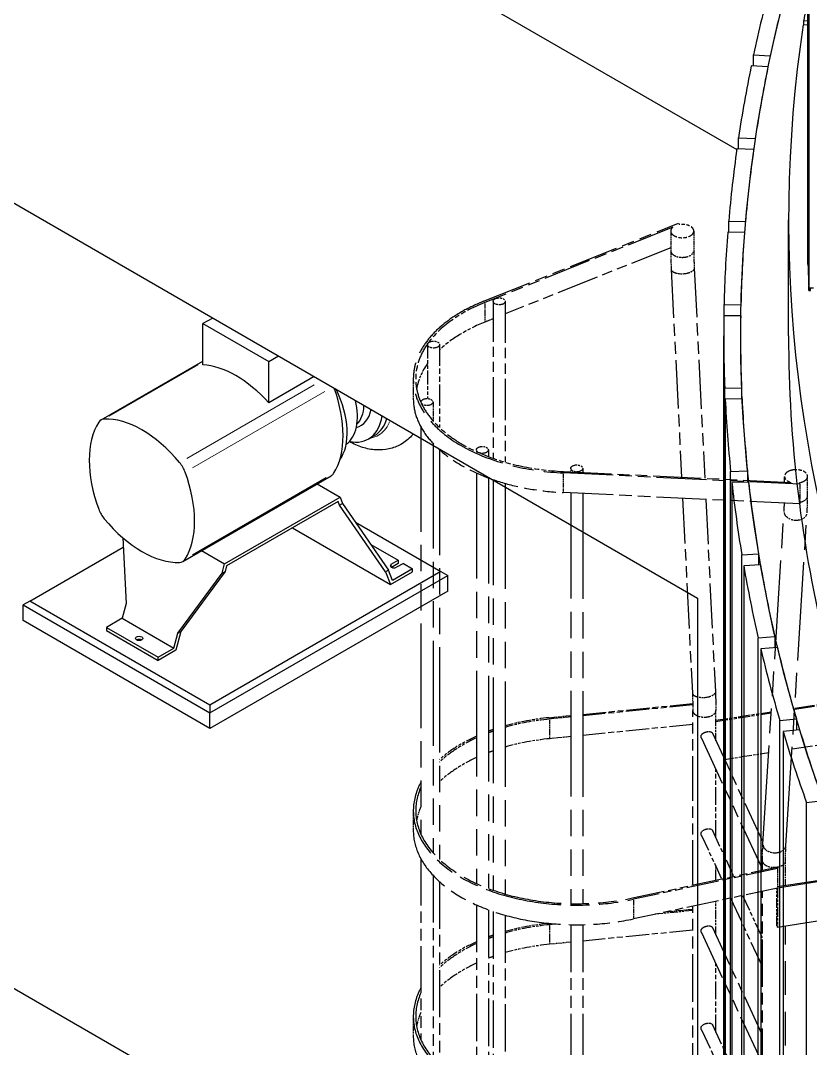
# Model space of a CAD drawing. Header units: millimetres. Extents: x 0 to 89100, y 0 to 63000.
# Drawn here: x 72836 to 74069, y 49237 to 50841 of the extents above; entities that cross this region are included whole.
import ezdxf

# ---------------------------------------------------------------- set-up
doc = ezdxf.new("R2010")
doc.units = ezdxf.units.MM
doc.header["$LTSCALE"] = 150
doc.linetypes.add('DOUBLE_DASH_CHAIN', pattern=[1.2403, 0.6614, -0.0827, 0.1654, -0.0827, 0.1654, -0.0827])
for name, color, linetype, lineweight in [('Reference', 7, 'DOUBLE_DASH_CHAIN', 25), ('Visible', 7, 'Continuous', 25), ('Visible Narrow', 7, 'Continuous', 18)]:
    doc.layers.add(name, color=color, linetype=linetype, lineweight=lineweight)

msp = doc.modelspace()

# ---------------------------------------------------------------- linework, layer by layer
at = {"layer": 'Reference', "ltscale": 0.783586}
for p, q in [((73558.59, 50402.78), (73862.94, 50524.59)), ((74051.91, 50117.42), (73682.83, 50135.06)), ((74051.91, 50086.81), (73682.83, 50104.44))]:
    msp.add_line(p, q, dxfattribs=at)
at = {"layer": 'Reference', "ltscale": 0.75502}
for p, q in [((73853.98, 50518.37), (73560.72, 50401)), ((73683.14, 50137.22), (74038.76, 50120.22))]:
    msp.add_line(p, q, dxfattribs=at)
at = {"layer": 'Reference', "ltscale": 0.008331}
for p, q in [((73862.94, 50524.59), (73863.97, 50522.37)), ((74050.87, 50119.65), (74051.91, 50117.42))]:
    msp.add_line(p, q, dxfattribs=at)
at = {"layer": 'Reference', "ltscale": 0.079256}
for p, q in [((73850.63, 50512.33), (73850.63, 50481.71)), ((73886.63, 50512.33), (73886.63, 50481.71)), ((73448.87, 50281.78), (73448.87, 50251.16)), ((74064.22, 50099.07), (74064.22, 50129.68)), ((74051.91, 50117.42), (74051.91, 50086.81)), ((73448.84, 49608.17), (73448.84, 49577.55)), ((74017.41, 49518.15), (74017.41, 49487.53)), ((73448.84, 49287.44), (73448.84, 49256.82))]:
    msp.add_line(p, q, dxfattribs=at)
at = {"layer": 'Reference', "ltscale": 0.665066}
msp.add_line((73850.63, 50486.41), (73592.3, 50383.02), dxfattribs=at)
at = {"layer": 'Reference', "ltscale": 0.769757}
msp.add_line((73887.34, 50454.44), (73903.69, 50126.68), dxfattribs=at)
at = {"layer": 'Reference', "ltscale": 0.761488}
msp.add_line((73851.39, 50452.64), (73867.56, 50128.41), dxfattribs=at)
at = {"layer": 'Reference', "ltscale": 0.07132}
for p, q in [((73560.72, 50399.47), (73560.72, 50371.91)), ((73682.83, 50133.53), (73682.83, 50105.97)), ((73661.53, 49749.64), (73661.53, 49722.08)), ((73792.34, 49468.55), (73792.34, 49440.99)), ((73661.53, 49428.91), (73661.53, 49401.35))]:
    msp.add_line(p, q, dxfattribs=at)
at = {"layer": 'Reference', "ltscale": 0.634778}
msp.add_line((73573.55, 50402.72), (73573.55, 50157.76), dxfattribs=at)
at = {"layer": 'Reference', "ltscale": 0.650203}
msp.add_line((73592.3, 50402.72), (73592.3, 50151.81), dxfattribs=at)
at = {"layer": 'Reference', "ltscale": 0.032941}
msp.add_line((73573.55, 50375.51), (73560.72, 50370.38), dxfattribs=at)
at = {"layer": 'Reference', "ltscale": 0.218101}
msp.add_line((73471.03, 50335.22), (73471.03, 50251.03), dxfattribs=at)
at = {"layer": 'Reference', "ltscale": 0.335177}
msp.add_line((73489.78, 50335.22), (73489.78, 50205.86), dxfattribs=at)
at = {"layer": 'Reference', "ltscale": 0.001729}
msp.add_line((73460.86, 50245.64), (73460.86, 50244.93), dxfattribs=at)
at = {"layer": 'Reference', "ltscale": 0.075748}
msp.add_line((73479.61, 50245.64), (73479.61, 50216.37), dxfattribs=at)
at = {"layer": 'Reference', "ltscale": 1.646375}
msp.add_line((73460.86, 50206.55), (73460.86, 49571.27), dxfattribs=at)
at = {"layer": 'Reference', "ltscale": 1.654345}
msp.add_line((73479.61, 50181.09), (73479.61, 49542.74), dxfattribs=at)
at = {"layer": 'Reference', "ltscale": 1.65592}
msp.add_line((73489.78, 50171.18), (73489.78, 49532.23), dxfattribs=at)
at = {"layer": 'Reference', "ltscale": 0.006737}
msp.add_line((73547.25, 50170.99), (73547.25, 50168.36), dxfattribs=at)
at = {"layer": 'Reference', "ltscale": 0.027062}
msp.add_line((73566, 50170.99), (73566, 50160.51), dxfattribs=at)
at = {"layer": 'Reference', "ltscale": 1.659275}
msp.add_line((73547.25, 50134.98), (73547.25, 49494.73), dxfattribs=at)
at = {"layer": 'Reference', "ltscale": 0.014053}
msp.add_line((73694.49, 50142.14), (73694.49, 50136.68), dxfattribs=at)
at = {"layer": 'Reference', "ltscale": 0.016375}
msp.add_line((73713.24, 50142.14), (73713.24, 50135.78), dxfattribs=at)
at = {"layer": 'Reference', "ltscale": 1.659724}
msp.add_line((73566, 50127.31), (73566, 49486.89), dxfattribs=at)
at = {"layer": 'Reference', "ltscale": 1.659869}
msp.add_line((73573.55, 50124.62), (73573.55, 49484.14), dxfattribs=at)
at = {"layer": 'Reference', "ltscale": 1.660161}
msp.add_line((73592.3, 50118.78), (73592.3, 49478.18), dxfattribs=at)
at = {"layer": 'Reference', "ltscale": 0.02311}
msp.add_line((74028.22, 50120.73), (74028.22, 50129.68), dxfattribs=at)
at = {"layer": 'Reference', "ltscale": 1.660392}
msp.add_line((73694.49, 50103.88), (73694.49, 49463.2), dxfattribs=at)
at = {"layer": 'Reference', "ltscale": 1.65807}
msp.add_line((73713.24, 50102.99), (73713.24, 49463.2), dxfattribs=at)
at = {"layer": 'Reference', "ltscale": 0.713363}
msp.add_line((73869.2, 50095.54), (73884.35, 49791.79), dxfattribs=at)
at = {"layer": 'Reference', "ltscale": 0.705095}
msp.add_line((73905.33, 50093.81), (73920.31, 49793.58), dxfattribs=at)
at = {"layer": 'Reference', "ltscale": 1.552157}
for p, q in [((73994.55, 49556.42), (74027.51, 50075.21)), ((74030.47, 49554.14), (74063.44, 50072.93))]:
    msp.add_line(p, q, dxfattribs=at)
at = {"layer": 'Reference', "ltscale": 0.315864}
msp.add_line((74043.97, 49766.45), (74188.19, 49788.76), dxfattribs=at)
at = {"layer": 'Reference', "ltscale": 0.313911}
msp.add_line((74044.08, 49768.26), (74187.41, 49790.43), dxfattribs=at)
at = {"layer": 'Reference', "ltscale": 0.368529}
msp.add_line((73713.24, 49758.47), (73884.95, 49775.42), dxfattribs=at)
at = {"layer": 'Reference', "ltscale": 0.368622}
msp.add_line((73884.99, 49773.22), (73713.24, 49756.27), dxfattribs=at)
at = {"layer": 'Reference', "ltscale": 0.07202}
msp.add_line((73660.9, 49753.31), (73694.49, 49756.62), dxfattribs=at)
at = {"layer": 'Reference', "ltscale": 0.070664}
for p, q in [((73694.49, 49754.42), (73661.53, 49751.17)), ((73694.49, 49723.81), (73661.53, 49720.55)), ((73694.49, 49403.08), (73661.53, 49399.82))]:
    msp.add_line(p, q, dxfattribs=at)
at = {"layer": 'Reference', "ltscale": 0.705681}
msp.add_line((73885.07, 49492.19), (73885.07, 49764.51), dxfattribs=at)
at = {"layer": 'Reference', "ltscale": 0.122058}
msp.add_line((73921.07, 49717.38), (73921.07, 49764.51), dxfattribs=at)
at = {"layer": 'Reference', "ltscale": 0.189582}
msp.add_line((73921.07, 49749.23), (74007.65, 49762.62), dxfattribs=at)
at = {"layer": 'Reference', "ltscale": 0.18933}
msp.add_line((73921.07, 49747.44), (74007.54, 49760.81), dxfattribs=at)
at = {"layer": 'Reference', "ltscale": 0.36879}
for p, q in [((73885.07, 49742.61), (73713.24, 49725.66)), ((73885.07, 49421.88), (73713.24, 49404.93))]:
    msp.add_line(p, q, dxfattribs=at)
at = {"layer": 'Reference', "ltscale": 0.77782}
for p, q in [((73898.63, 49721.19), (73993.77, 49516.18)), ((73898.63, 49418.07), (73993.77, 49213.06))]:
    msp.add_line(p, q, dxfattribs=at)
at = {"layer": 'Reference', "ltscale": 0.646289}
msp.add_line((73915.64, 49729.08), (73994.69, 49558.74), dxfattribs=at)
at = {"layer": 'Reference', "ltscale": 0.324474}
msp.add_line((74040.04, 49704.6), (74188.19, 49727.52), dxfattribs=at)
at = {"layer": 'Reference', "ltscale": 0.151142}
msp.add_line((73934.57, 49688.29), (74003.61, 49698.97), dxfattribs=at)
at = {"layer": 'Reference', "ltscale": 0.277276}
for p, q in [((73921.07, 49565.82), (73921.07, 49672.84)), ((73921.07, 49262.69), (73921.07, 49369.71))]:
    msp.add_line(p, q, dxfattribs=at)
at = {"layer": 'Reference', "ltscale": 0.271948}
msp.add_line((73915.64, 49577.52), (73948.91, 49505.83), dxfattribs=at)
at = {"layer": 'Reference', "ltscale": 0.257237}
msp.add_line((73898.63, 49569.63), (73930.1, 49501.81), dxfattribs=at)
at = {"layer": 'Reference', "ltscale": 0.731687}
msp.add_line((73460.86, 49532.9), (73460.86, 49250.54), dxfattribs=at)
at = {"layer": 'Reference', "ltscale": 0.038459}
msp.add_line((73993.77, 49515.41), (73993.77, 49530.29), dxfattribs=at)
at = {"layer": 'Reference', "ltscale": 0.632612}
msp.add_line((74017.41, 49489.78), (74306.21, 49534.46), dxfattribs=at)
at = {"layer": 'Reference', "ltscale": 0.634313}
msp.add_line((74017.41, 49487.99), (74306.99, 49532.79), dxfattribs=at)
at = {"layer": 'Reference', "ltscale": 0.099923}
msp.add_line((74029.77, 49491.69), (74029.77, 49530.29), dxfattribs=at)
at = {"layer": 'Reference', "ltscale": 0.508449}
msp.add_line((73791.04, 49472.11), (74016.43, 49520.25), dxfattribs=at)
at = {"layer": 'Reference', "ltscale": 0.507713}
for p, q in [((74017.41, 49518.15), (73792.34, 49470.08)), ((74017.41, 49487.53), (73792.34, 49439.46))]:
    msp.add_line(p, q, dxfattribs=at)
at = {"layer": 'Reference', "ltscale": 0.055348}
msp.add_line((73921.07, 49499.88), (73921.07, 49521.28), dxfattribs=at)
at = {"layer": 'Reference', "ltscale": 0.00787}
msp.add_line((74016.43, 49520.25), (74017.41, 49518.15), dxfattribs=at)
at = {"layer": 'Reference', "ltscale": 0.739697}
msp.add_line((73479.61, 49507.45), (73479.61, 49222.01), dxfattribs=at)
at = {"layer": 'Reference', "ltscale": 0.74128}
msp.add_line((73489.78, 49497.55), (73489.78, 49211.5), dxfattribs=at)
at = {"layer": 'Reference', "ltscale": 0.745815}
for p, q in [((73993.77, 49194.68), (73993.77, 49482.48)), ((73885.07, 49171.46), (73885.07, 49459.27))]:
    msp.add_line(p, q, dxfattribs=at)
at = {"layer": 'Reference', "ltscale": 0.152629}
msp.add_line((74016.43, 49428.39), (74016.43, 49487.32), dxfattribs=at)
at = {"layer": 'Reference', "ltscale": 0.157395}
msp.add_line((74017.21, 49487.49), (74017.21, 49426.72), dxfattribs=at)
at = {"layer": 'Reference', "ltscale": 0.744655}
msp.add_line((73547.25, 49461.36), (73547.25, 49174), dxfattribs=at)
at = {"layer": 'Reference', "ltscale": 0.136489}
msp.add_line((73921.07, 49414.25), (73921.07, 49466.95), dxfattribs=at)
at = {"layer": 'Reference', "ltscale": 0.406805}
msp.add_line((73944.01, 49471.85), (73993.77, 49364.62), dxfattribs=at)
at = {"layer": 'Reference', "ltscale": 0.253037}
msp.add_line((73962.81, 49475.87), (73993.77, 49409.16), dxfattribs=at)
at = {"layer": 'Reference', "ltscale": 0.634748}
msp.add_line((74017.21, 49426.72), (74306.99, 49471.55), dxfattribs=at)
at = {"layer": 'Reference', "ltscale": 0.745107}
msp.add_line((73566, 49453.69), (73566, 49166.16), dxfattribs=at)
at = {"layer": 'Reference', "ltscale": 0.745252}
msp.add_line((73573.55, 49450.99), (73573.55, 49163.4), dxfattribs=at)
at = {"layer": 'Reference', "ltscale": 0.745547}
msp.add_line((73592.3, 49445.15), (73592.3, 49157.45), dxfattribs=at)
at = {"layer": 'Reference', "ltscale": 0.126299}
msp.add_line((73885.07, 49452.5), (73826.19, 49446.69), dxfattribs=at)
at = {"layer": 'Reference', "ltscale": 0.085252}
msp.add_line((73845.31, 49450.78), (73885.07, 49454.7), dxfattribs=at)
at = {"layer": 'Reference', "ltscale": 0.022336}
msp.add_line((73671.98, 49431.47), (73661.53, 49430.44), dxfattribs=at)
at = {"layer": 'Reference', "ltscale": 0.746183}
for p, q in [((73694.49, 49430.42), (73694.49, 49142.47)), ((73713.24, 49430.42), (73713.24, 49142.47))]:
    msp.add_line(p, q, dxfattribs=at)
at = {"layer": 'Reference', "ltscale": 0.006248}
msp.add_line((74017.21, 49426.72), (74016.43, 49428.39), dxfattribs=at)
at = {"layer": 'Reference', "ltscale": 2.114057}
msp.add_line((74029.77, 48612.94), (74029.77, 49428.66), dxfattribs=at)
at = {"layer": 'Reference', "ltscale": 0.638762}
msp.add_line((73915.64, 49425.96), (73993.77, 49257.6), dxfattribs=at)
at = {"layer": 'Reference', "ltscale": 0.33273}
msp.add_line((73915.64, 49274.4), (73956.34, 49186.69), dxfattribs=at)
at = {"layer": 'Reference', "ltscale": 0.318019}
msp.add_line((73898.63, 49266.5), (73937.54, 49182.67), dxfattribs=at)
at = {"layer": 'Reference', "ltscale": 0.212997}
for centre, start_param, end_param in [((73868.63, 50512.33), 2.5213485, 8.115781), ((74046.22, 50129.68), 4.9741884, 10.5686208)]:
    msp.add_ellipse(centre, major_axis=(18, 0), ratio=0.5773503, start_param=start_param, end_param=end_param, dxfattribs=at)
at = {"layer": 'Reference', "ltscale": 0.107599}
for centre, major_axis, ratio, start_param, end_param in [((73868.63, 50481.71), (18, 0), 0.5773503, 3.2986723, 6.1261057), ((73869.37, 50453.54), (17.98, 0.9), 0.431627, 3.2986723, 6.1261057), ((74045.48, 50074.07), (-17.96, 1.14), 0.705531, 0.1570796, 2.984513), ((73902.33, 49792.68), (17.98, 0.9), 0.431627, 3.2986723, 6.1261057), ((73903.07, 49764.51), (-18, 0), 0.5773503, 0.1570796, 2.984513), ((74012.51, 49555.28), (-17.96, 1.14), 0.705531, 0.1570796, 2.984513), ((74011.77, 49530.29), (-18, 0), 0.5773503, 0.1570796, 2.984513)]:
    msp.add_ellipse(centre, major_axis=major_axis, ratio=ratio, start_param=start_param, end_param=end_param, dxfattribs=at)
at = {"layer": 'Reference', "ltscale": 0.124552}
for centre, major_axis in [((73582.93, 50402.72), (9.37, 0)), ((73480.4, 50335.22), (9.37, 0)), ((73470.23, 50245.64), (9.37, 0)), ((73556.62, 50170.99), (9.37, 0)), ((73703.87, 50142.14), (-9.37, 0))]:
    msp.add_ellipse(centre, major_axis=major_axis, ratio=0.5773503, dxfattribs=at)
at = {"layer": 'Reference', "ltscale": 1.323503}
msp.add_ellipse((73703.87, 50281.78), major_axis=(-255, 0), ratio=0.5773503, start_param=5.3185648, end_param=7.7714046, dxfattribs=at)
at = {"layer": 'Reference', "ltscale": 0.303982}
for major_axis, start_param, end_param in [((-251.25, 0), 5.3185648, 5.8904862), ((251.25, 0), 4.0578905, 4.629812)]:
    msp.add_ellipse((73703.87, 50281.78), major_axis=major_axis, ratio=0.5773503, start_param=start_param, end_param=end_param, dxfattribs=at)
at = {"layer": 'Reference', "ltscale": 0.219909}
msp.add_ellipse((73703.87, 50251.16), major_axis=(-251.25, 0), ratio=0.5773503, start_param=5.3185648, end_param=5.7323602, dxfattribs=at)
at = {"layer": 'Reference', "ltscale": 0.347887}
for start_param, end_param in [(5.8904862, 6.5449847), (0.2617994, 0.9162979)]:
    msp.add_ellipse((73703.87, 50281.78), major_axis=(-251.25, 0), ratio=0.5773503, start_param=start_param, end_param=end_param, dxfattribs=at)
at = {"layer": 'Reference', "ltscale": 0.148492}
msp.add_ellipse((73703.87, 50251.16), major_axis=(-251.25, 0), ratio=0.5773503, start_param=5.8979761, end_param=6.1774501, dxfattribs=at)
at = {"layer": 'Reference', "ltscale": 0.802974}
msp.add_ellipse((73703.87, 50251.16), major_axis=(-255, 0), ratio=0.5773503, start_param=0, end_param=1.4882193, dxfattribs=at)
at = {"layer": 'Reference', "ltscale": 0.042724}
msp.add_ellipse((74046.22, 50099.07), major_axis=(18, 0), ratio=0.5773503, start_param=5.0964669, end_param=6.2207264, dxfattribs=at)
at = {"layer": 'Reference', "ltscale": 0.152883}
msp.add_ellipse((73703.87, 49608.17), major_axis=(255.02, 0), ratio=0.5773503, start_param=1.7400933, end_param=2.02357, dxfattribs=at)
at = {"layer": 'Reference', "ltscale": 0.154501}
for centre in [(73703.87, 49608.17), (73703.87, 49577.55), (73703.87, 49287.44), (73703.87, 49256.82)]:
    msp.add_ellipse(centre, major_axis=(-251.27, 0), ratio=0.5773503, start_param=4.8816859, end_param=5.1724358, dxfattribs=at)
at = {"layer": 'Reference', "ltscale": 0.018702}
for centre in [(73703.87, 49608.17), (73703.87, 49287.44)]:
    msp.add_ellipse(centre, major_axis=(255.02, 0), ratio=0.5773503, start_param=2.1071258, end_param=2.1419651, dxfattribs=at)
at = {"layer": 'Reference', "ltscale": 0.180714}
for centre in [(73703.87, 49608.17), (73703.87, 49287.44)]:
    msp.add_ellipse(centre, major_axis=(255.02, 0), ratio=0.5773503, start_param=2.2320904, end_param=2.5671368, dxfattribs=at)
at = {"layer": 'Reference', "ltscale": 0.184339}
for centre in [(73703.87, 49608.17), (73703.87, 49577.55), (73703.87, 49287.44), (73703.87, 49256.82)]:
    msp.add_ellipse(centre, major_axis=(-251.27, 0), ratio=0.5773503, start_param=5.3853498, end_param=5.7322144, dxfattribs=at)
at = {"layer": 'Reference', "ltscale": 0.018811}
for centre in [(73703.87, 49608.17), (73703.87, 49577.55), (73703.87, 49287.44), (73703.87, 49256.82)]:
    msp.add_ellipse(centre, major_axis=(-251.27, 0), ratio=0.5773503, start_param=5.2576137, end_param=5.2931781, dxfattribs=at)
at = {"layer": 'Reference', "ltscale": 1.205125}
for centre in [(73703.87, 49608.17), (73703.87, 49287.44)]:
    msp.add_ellipse(centre, major_axis=(-255.02, 0), ratio=0.5773503, start_param=5.9750134, end_param=8.2082835, dxfattribs=at)
at = {"layer": 'Reference', "ltscale": 1.160289}
for centre in [(73703.87, 49608.17), (73703.87, 49287.44)]:
    msp.add_ellipse(centre, major_axis=(-251.27, 0), ratio=0.5773503, start_param=6.0260033, end_param=8.2082835, dxfattribs=at)
at = {"layer": 'Reference', "ltscale": 0.080434}
for centre in [(73703.87, 49577.55), (73703.87, 49256.82)]:
    msp.add_ellipse(centre, major_axis=(-251.27, 0), ratio=0.5773503, start_param=6.0260033, end_param=6.1774596, dxfattribs=at)
at = {"layer": 'Reference', "ltscale": 1.038814}
for centre in [(73703.87, 49577.55), (73703.87, 49256.82)]:
    msp.add_ellipse(centre, major_axis=(-255.02, 0), ratio=0.5773503, start_param=0, end_param=1.9250982, dxfattribs=at)
at = {"layer": 'Reference', "ltscale": 0.151232}
msp.add_ellipse((73703.87, 49287.44), major_axis=(255.02, 0), ratio=0.5773503, start_param=1.7431541, end_param=2.02357, dxfattribs=at)
at = {"layer": 'Reference', "ltscale": 0.07079}
for points, knots in [([(73850.63, 50481.71), (73850.63, 50479.87), (73850.64, 50478), (73850.68, 50474.23), (73850.71, 50472.32), (73850.79, 50468.48), (73850.84, 50466.54), (73850.96, 50462.62), (73851.03, 50460.65), (73851.2, 50456.67), (73851.29, 50454.66), (73851.39, 50452.64)], [3.14159265, 3.14159265, 3.14159265, 3.14159265, 3.17649924, 3.17649924, 3.21140582, 3.21140582, 3.24631241, 3.24631241, 3.28121899, 3.28121899, 3.31612558, 3.31612558, 3.31612558, 3.31612558]), ([(73920.31, 49793.58), (73920.41, 49791.56), (73920.5, 49789.56), (73920.66, 49785.58), (73920.73, 49783.6), (73920.86, 49779.69), (73920.91, 49777.75), (73920.99, 49773.9), (73921.02, 49772), (73921.06, 49768.23), (73921.07, 49766.36), (73921.07, 49764.51)], [6.10865238, 6.10865238, 6.10865238, 6.10865238, 6.14355897, 6.14355897, 6.17846555, 6.17846555, 6.21337214, 6.21337214, 6.24827872, 6.24827872, 6.28318531, 6.28318531, 6.28318531, 6.28318531])]:
    msp.add_open_spline(points, degree=3, knots=knots, dxfattribs=at)
at = {"layer": 'Reference', "ltscale": 0.067526}
for points, knots in [([(73886.63, 50481.71), (73886.63, 50480), (73886.64, 50478.26), (73886.68, 50474.74), (73886.7, 50472.96), (73886.78, 50469.36), (73886.83, 50467.54), (73886.94, 50463.86), (73887.01, 50462), (73887.16, 50458.24), (73887.25, 50456.35), (73887.34, 50454.44)], [3.14159265, 3.14159265, 3.14159265, 3.14159265, 3.17649924, 3.17649924, 3.21140582, 3.21140582, 3.24631241, 3.24631241, 3.28121899, 3.28121899, 3.31612558, 3.31612558, 3.31612558, 3.31612558]), ([(73884.35, 49791.79), (73884.45, 49789.88), (73884.54, 49787.98), (73884.69, 49784.23), (73884.76, 49782.37), (73884.87, 49778.69), (73884.92, 49776.87), (73884.99, 49773.26), (73885.02, 49771.48), (73885.06, 49767.96), (73885.07, 49766.23), (73885.07, 49764.51)], [6.10865238, 6.10865238, 6.10865238, 6.10865238, 6.14355897, 6.14355897, 6.17846555, 6.17846555, 6.21337214, 6.21337214, 6.24827872, 6.24827872, 6.28318531, 6.28318531, 6.28318531, 6.28318531])]:
    msp.add_open_spline(points, degree=3, knots=knots, dxfattribs=at)
at = {"layer": 'Reference', "ltscale": 0.037218}
msp.add_open_spline([(74027.51, 50075.21), (74027.61, 50076.67), (74027.69, 50078.15), (74027.84, 50081.17), (74027.91, 50082.72), (74028, 50085.49), (74028.04, 50086.71), (74028.07, 50087.94)], degree=3, knots=[6.108652382, 6.108652382, 6.108652382, 6.108652382, 6.143558967, 6.143558967, 6.178465552, 6.178465552, 6.205323614, 6.205323614, 6.205323614, 6.205323614], dxfattribs=at)
at = {"layer": 'Reference', "ltscale": 0.07101}
for points, knots in [([(74063.44, 50072.93), (74063.55, 50074.56), (74063.64, 50076.21), (74063.8, 50079.57), (74063.88, 50081.27), (74064, 50084.71), (74064.05, 50086.46), (74064.13, 50089.99), (74064.16, 50091.77), (74064.21, 50095.39), (74064.22, 50097.22), (74064.22, 50099.07)], [6.10865238, 6.10865238, 6.10865238, 6.10865238, 6.14355897, 6.14355897, 6.17846555, 6.17846555, 6.21337214, 6.21337214, 6.24827872, 6.24827872, 6.28318531, 6.28318531, 6.28318531, 6.28318531]), ([(73993.77, 49530.29), (73993.77, 49532.13), (73993.78, 49533.96), (73993.83, 49537.58), (73993.86, 49539.36), (73993.94, 49542.9), (73993.99, 49544.64), (73994.11, 49548.08), (73994.19, 49549.78), (73994.35, 49553.14), (73994.44, 49554.79), (73994.55, 49556.42)], [3.14159265, 3.14159265, 3.14159265, 3.14159265, 3.17649924, 3.17649924, 3.21140582, 3.21140582, 3.24631241, 3.24631241, 3.28121899, 3.28121899, 3.31612558, 3.31612558, 3.31612558, 3.31612558])]:
    msp.add_open_spline(points, degree=3, knots=knots, dxfattribs=at)
at = {"layer": 'Reference', "ltscale": 0.063434}
for points in [[(73898.63, 49721.19), (73898.45, 49721.59), (73898.3, 49721.99), (73898.06, 49722.91), (73897.99, 49723.43), (73897.99, 49724.41), (73898.06, 49724.91), (73898.33, 49725.86), (73898.54, 49726.32), (73899.34, 49727.62), (73900.12, 49728.37), (73901.87, 49729.59), (73902.96, 49730.15), (73904.72, 49730.8), (73905.33, 49730.98), (73906.54, 49731.3), (73907.15, 49731.42), (73908.31, 49731.6), (73908.9, 49731.66), (73910.05, 49731.71), (73910.6, 49731.71), (73912.18, 49731.57), (73913.1, 49731.33), (73914.51, 49730.6), (73915.11, 49730.06), (73915.55, 49729.25), (73915.6, 49729.17), (73915.64, 49729.08)], [(73898.63, 49569.63), (73898.45, 49570.02), (73898.3, 49570.43), (73898.06, 49571.35), (73897.99, 49571.87), (73897.99, 49572.85), (73898.06, 49573.35), (73898.33, 49574.3), (73898.54, 49574.76), (73899.34, 49576.05), (73900.12, 49576.81), (73901.87, 49578.03), (73902.96, 49578.58), (73904.72, 49579.23), (73905.33, 49579.42), (73906.54, 49579.73), (73907.15, 49579.86), (73908.31, 49580.04), (73908.9, 49580.1), (73910.05, 49580.15), (73910.6, 49580.14), (73912.18, 49580.01), (73913.1, 49579.77), (73914.51, 49579.03), (73915.11, 49578.49), (73915.55, 49577.69), (73915.6, 49577.61), (73915.64, 49577.52)], [(73898.63, 49418.07), (73898.45, 49418.46), (73898.3, 49418.87), (73898.06, 49419.79), (73897.99, 49420.31), (73897.99, 49421.29), (73898.06, 49421.78), (73898.33, 49422.74), (73898.54, 49423.2), (73899.34, 49424.49), (73900.12, 49425.25), (73901.87, 49426.47), (73902.96, 49427.02), (73904.72, 49427.67), (73905.33, 49427.86), (73906.54, 49428.17), (73907.15, 49428.29), (73908.31, 49428.47), (73908.9, 49428.54), (73910.05, 49428.59), (73910.6, 49428.58), (73912.18, 49428.45), (73913.1, 49428.2), (73914.51, 49427.47), (73915.11, 49426.93), (73915.55, 49426.13), (73915.6, 49426.05), (73915.64, 49425.96)], [(73898.63, 49266.5), (73898.45, 49266.9), (73898.3, 49267.3), (73898.06, 49268.23), (73897.99, 49268.74), (73897.99, 49269.73), (73898.06, 49270.22), (73898.33, 49271.17), (73898.54, 49271.63), (73899.34, 49272.93), (73900.12, 49273.68), (73901.87, 49274.9), (73902.96, 49275.46), (73904.72, 49276.11), (73905.33, 49276.3), (73906.54, 49276.61), (73907.15, 49276.73), (73908.31, 49276.91), (73908.9, 49276.97), (73910.05, 49277.03), (73910.6, 49277.02), (73912.18, 49276.88), (73913.1, 49276.64), (73914.51, 49275.91), (73915.11, 49275.37), (73915.55, 49274.57), (73915.6, 49274.48), (73915.64, 49274.4)]]:
    msp.add_open_spline(points, degree=3, knots=[3.4243653, 3.4243653, 3.4243653, 3.4243653, 3.61045, 3.61045, 3.8515697, 3.8515697, 4.0926893, 4.0926893, 4.333809, 4.333809, 4.8160483, 4.8160483, 5.2967014, 5.2967014, 5.5370279, 5.5370279, 5.7773545, 5.7773545, 6.0176811, 6.0176811, 6.2580076, 6.2580076, 6.7386607, 6.7386607, 7.2209, 7.2209, 7.275935, 7.275935, 7.275935, 7.275935], dxfattribs=at)
at = {"layer": 'Reference', "ltscale": 0.067328}
msp.add_open_spline([(74029.77, 49530.29), (74029.77, 49532), (74029.78, 49533.69), (74029.82, 49537.03), (74029.85, 49538.67), (74029.92, 49541.91), (74029.97, 49543.5), (74030.08, 49546.64), (74030.15, 49548.18), (74030.3, 49551.2), (74030.38, 49552.69), (74030.47, 49554.14)], degree=3, knots=[3.14159265, 3.14159265, 3.14159265, 3.14159265, 3.17649924, 3.17649924, 3.21140582, 3.21140582, 3.24631241, 3.24631241, 3.28121899, 3.28121899, 3.31612558, 3.31612558, 3.31612558, 3.31612558], dxfattribs=at)
at = {"layer": 'Visible'}
for p, q in [((71152.67, 52256.51), (73953.71, 50639.33)), ((74064.73, 50462.2), (74064.73, 51203.78)), ((74066.55, 50423.24), (74066.55, 51164.82)), ((74058.36, 50840.65), (74064.73, 50840.33)), ((74058.36, 50833.69), (74058.36, 50840.65)), ((74064.73, 50833.37), (74057.31, 50833.75)), ((73979.91, 50769.97), (73979.91, 50787.42)), ((73979.91, 50787.42), (74005.97, 50785.6)), ((74002.37, 50768.41), (73976.31, 50770.22)), ((73956.4, 50657.84), (73982.56, 50656.57)), ((73956.4, 50640.46), (73956.4, 50657.84)), ((73980.04, 50639.31), (73953.89, 50640.58)), ((72725.93, 50613.34), (73892.66, 49939.73)), ((73941.05, 50510.51), (73941.05, 50527.85)), ((73941.05, 50527.85), (73967.27, 50527.13)), ((74034.57, 50348.97), (74034.57, 50529.62)), ((73965.85, 50509.83), (73939.63, 50510.55)), ((74064.92, 50458.3), (74064.73, 50462.2)), ((74064.92, 50458.3), (74064.92, 50450.95)), ((74064.92, 50450.95), (74066.36, 50419.79)), ((74066.55, 50423.24), (74066.36, 50427.14)), ((74066.36, 50419.79), (74066.36, 50427.14)), ((74073.29, 50423.34), (74066.55, 50423.24)), ((74068.61, 50419.82), (74068.61, 50423.27)), ((74066.36, 50419.79), (74068.61, 50419.82)), ((73933.9, 50397.63), (73960.14, 50397.46)), ((73933.9, 50380.31), (73933.9, 50397.63)), ((73135.8, 50376.7), (73120.56, 50367.9)), ((73959.81, 50380.14), (73933.56, 50380.31)), ((73120.56, 50303.65), (73120.56, 50367.9)), ((73120.56, 50367.9), (73223.18, 50308.65)), ((73933.32, 46757.41), (73933.32, 50348.97)), ((73223.18, 50308.65), (73238.42, 50317.46)), ((72961.63, 50217.72), (73120.56, 50309.47)), ((73223.18, 50244.4), (73223.18, 50308.65)), ((73294.06, 50285.33), (73223.18, 50244.4)), ((73934.93, 50267.35), (73961.17, 50267.73)), ((73934.93, 46675.78), (73934.93, 50267.35)), ((73961.17, 50267.73), (73961.17, 50250.4)), ((71227.7, 50253.6), (73933.32, 48691.51)), ((73961.93, 50250.41), (73935.69, 50250.03)), ((73935.69, 50250.03), (73935.69, 46658.47)), ((73388.51, 50193.59), (73378.97, 50188.08)), ((73944.16, 50137.17), (73970.36, 50138.1)), ((73944.16, 46545.6), (73944.16, 50137.17)), ((73970.36, 50138.1), (73970.36, 50120.74)), ((73089.09, 49996.95), (73320.85, 50130.76)), ((73298.69, 50117.96), (73334.57, 50097.24)), ((73972.21, 50120.81), (73946.01, 50119.88)), ((73946.01, 50119.88), (73946.01, 46528.31)), ((73154.32, 49993.18), (73334.57, 50097.24)), ((73331.6, 50090.63), (73157.29, 49989.99)), ((73333.91, 50084.62), (73331.6, 50090.63)), ((73333.91, 50084.62), (73338.43, 50087.23)), ((73334.57, 50097.24), (73338.43, 50087.23)), ((73338.43, 50087.23), (73410.15, 49983.5)), ((73405.63, 49980.89), (73333.91, 50084.62)), ((73358.39, 50058.36), (73492.05, 49981.19)), ((73260.09, 50049.34), (73413.35, 49960.86)), ((72995.35, 50034), (73000.78, 49931.48)), ((73382.63, 50023.3), (73425.15, 49998.75)), ((72850.35, 49935.26), (72996.12, 50019.42)), ((73118.44, 50013.89), (73154.32, 49993.18)), ((73961.57, 50007.27), (73987.7, 50008.75)), ((73961.57, 46415.7), (73961.57, 50007.27)), ((73987.7, 50008.75), (73987.7, 49991.34)), ((73150.46, 49978.7), (73154.32, 49993.18)), ((73157.29, 49989.99), (73154.97, 49981.31)), ((73414.55, 49992.62), (73425.15, 49998.75)), ((73425.15, 49993.85), (73414.68, 49987.8)), ((73433.37, 49994), (73422.77, 49987.88)), ((73425.15, 49998.75), (73425.15, 49993.85)), ((73433.37, 49994), (73447.82, 49985.66)), ((73990.63, 49991.51), (73964.5, 49990.03)), ((73964.5, 49990.03), (73964.5, 46398.47)), ((73081.39, 49884.94), (73150.46, 49978.7)), ((73154.97, 49981.31), (73085.91, 49887.54)), ((73492.05, 49981.19), (73131.43, 49772.98)), ((73131.43, 49760.73), (73502.66, 49975.06)), ((73150.46, 49978.7), (73154.97, 49981.31)), ((73410.15, 49983.5), (73405.63, 49980.89)), ((73405.63, 49980.89), (73413.35, 49960.86)), ((73416.32, 49967.47), (73410.15, 49983.5)), ((73413.35, 49960.86), (73447.82, 49980.76)), ((73447.82, 49985.66), (73416.32, 49967.47)), ((73447.82, 49980.76), (73447.82, 49985.66)), ((73492.05, 49981.19), (73502.66, 49975.06)), ((73502.66, 49950.57), (73502.66, 49975.06)), ((73502.66, 49950.57), (73131.43, 49736.24)), ((72850.35, 49935.26), (72839.75, 49929.14)), ((72839.75, 49929.14), (73131.43, 49760.73)), ((72839.75, 49904.64), (72839.75, 49929.14)), ((73131.43, 49772.98), (72850.35, 49935.26)), ((73000.78, 49931.48), (72994.6, 49908.31)), ((73892.66, 49939.73), (73892.66, 48714.99)), ((73131.43, 49736.24), (72839.75, 49904.64)), ((72994.6, 49908.31), (72970, 49894.11)), ((72970, 49894.11), (73050.61, 49847.57)), ((72970, 49894.11), (72970, 49889.21)), ((72994.6, 49908.31), (73075.21, 49861.77)), ((72970, 49889.21), (73050.61, 49842.67)), ((73075.21, 49861.77), (73081.39, 49884.94)), ((73085.91, 49887.54), (73078.18, 49858.59)), ((73081.39, 49884.94), (73085.91, 49887.54)), ((73987.14, 49877.82), (74013.16, 49879.85)), ((73987.14, 46286.25), (73987.14, 49877.82)), ((74013.16, 49879.85), (74013.16, 49862.37)), ((73050.61, 49847.57), (73075.21, 49861.77)), ((74017.17, 49862.68), (73991.16, 49860.65)), ((73078.18, 49858.59), (73050.61, 49842.67)), ((73050.61, 49842.67), (73050.61, 49847.57)), ((73991.16, 49860.65), (73991.16, 46269.09)), ((73131.43, 49772.98), (73131.43, 49760.73)), ((73131.43, 49736.24), (73131.43, 49760.73)), ((74020.84, 49748.99), (74046.71, 49751.56)), ((74020.84, 46157.43), (74020.84, 49748.99)), ((74046.71, 49751.56), (74046.71, 49733.99)), ((74051.8, 49734.49), (74025.93, 49731.92)), ((74025.93, 49731.92), (74025.93, 46140.36)), ((74062.61, 49620.96), (74088.3, 49624.07)), ((74062.61, 46029.39), (74062.61, 49620.96))]:
    msp.add_line(p, q, dxfattribs=at)
for centre, major_axis, start_param, end_param in [((80147.07, 50348.97), (-6187.5, 0), 6.0985564, 9.6081897), ((80147.07, 50348.97), (-6213.75, 0), 6.1291726, 6.1606636), ((80147.07, 50348.97), (-6187.5, 0), 6.1291829, 6.1606534), ((80147.07, 50529.62), (-6112.5, 0), 6.1838051, 6.1949372), ((80147.07, 50529.62), (-6112.5, 0), 6.1969004, 6.5086505), ((80147.07, 50348.97), (-6213.75, 0), 6.1654916, 6.1969826), ((80147.07, 50348.97), (-6187.5, 0), 6.1655019, 6.1969724), ((80147.07, 50348.97), (-6213.75, 0), 6.2018106, 6.2333016), ((80147.07, 50348.97), (-6187.5, 0), 6.2018208, 6.2332913), ((80147.07, 50348.97), (-6213.75, 0), 6.2381296, 6.2696206), ((80147.07, 50348.97), (-6187.5, 0), 6.2381398, 6.2696103), ((80147.07, 50348.97), (-6213.75, 0), 6.2744486, 6.3059396), ((80147.07, 50348.97), (-6187.5, 0), 6.2744588, 6.3059293), ((80147.07, 50348.97), (-6112.5, 0), 0, 0.1395509), ((73171.87, 50143.42), (-87.82, 152.12), 5.0719224, 5.9236519), ((73215.12, 50265.39), (87.82, -152.12), 0.7853982, 1.2598765), ((73263.48, 50244.81), (58.12, -100.68), 0.2469028, 1.4451278), ((73293.18, 50261.96), (48.37, -83.79), 0.0544498, 1.0925296), ((80147.07, 50348.97), (-6213.75, 0), 0.0275823, 0.0590732), ((80147.07, 50348.97), (-6187.5, 0), 0.0275925, 0.059063), ((73325.53, 50280.64), (41.42, -71.74), 6.1250087, 6.8680715), ((73316.25, 50275.28), (39.37, -68.2), 0.1422489, 0.7425279), ((73067.37, 50083.09), (-87.82, 152.12), 0.2925316, 1.2782647), ((72976.63, 50191.74), (-15, 25.98), 5.9906537, 6.5757169), ((73025.36, 50058.84), (-87.82, 152.12), 5.0049206, 5.9906537), ((73325.53, 50280.64), (53.44, -92.56), 5.8144376, 6.9135775), ((73335.08, 50286.15), (53.44, -92.56), 0, 0.500873), ((73215.12, 50265.39), (87.82, -152.12), 0.2925316, 0.7853982), ((73074.09, 50135.47), (15, -25.98), 1.2782647, 1.863328), ((72983.36, 50131.59), (87.82, -152.12), 0.2925316, 1.2782647), ((73305.85, 50156.74), (15, -25.98), 0, 0.2925316), ((80147.07, 50348.97), (-6213.75, 0), 0.0639013, 0.0953922), ((80147.07, 50348.97), (-6187.5, 0), 0.0639115, 0.095382), ((72976.63, 50079.2), (-15, 25.98), 1.2782647, 1.863328), ((73025.36, 50155.84), (87.82, -152.12), 5.0049206, 5.9906537), ((73074.09, 50022.93), (15, -25.98), 5.9906537, 6.5757169), ((73418.66, 49990.25), (-5.81, 0), 5.4977871, 8.6393798), ((80147.07, 50348.97), (-6213.75, 0), 0.1002202, 0.1317112), ((80147.07, 50348.97), (-6187.5, 0), 0.1002305, 0.131701), ((73020.91, 49872.06), (-5.81, 0), 3.9597927, 5.4649853), ((80147.07, 50348.97), (-6187.5, 0), 0.1365495, 0.16802), ((80147.07, 50348.97), (-6213.75, 0), 0.1365392, 0.1680302), ((80147.07, 50348.97), (-6187.5, 0), 0.1728685, 0.204339), ((80147.07, 50348.97), (-6213.75, 0), 0.1728582, 0.2043492)]:
    msp.add_ellipse(centre, major_axis=major_axis, ratio=0.5773503, start_param=start_param, end_param=end_param, dxfattribs=at)
msp.add_ellipse((73020.91, 49876.96), major_axis=(5.81, 0), ratio=0.5773503, dxfattribs=at)
msp.add_open_spline([(73448.95, 50195.91), (73448.09, 50194.86), (73447.19, 50193.83), (73441.47, 50187.6), (73435.83, 50183.09), (73423.79, 50176.3), (73417.37, 50173.88), (73404.2, 50171.03), (73397.37, 50170.56), (73383.51, 50171.4), (73376.4, 50172.78), (73362.47, 50177.17), (73355.58, 50180.2), (73348.87, 50183.93)], degree=3, knots=[31.4767782, 31.4767782, 31.4767782, 31.4767782, 32.1643097, 32.1643097, 35.7564955, 35.7564955, 39.1619299, 39.1619299, 42.547306, 42.547306, 46.0584005, 46.0584005, 49.5616055, 49.5616055, 49.5616055, 49.5616055], dxfattribs=at)
at = {"layer": 'Visible Narrow'}
for p, q in [((72974.29, 50223.56), (73112.86, 50303.56)), ((73095.18, 50157.64), (73294.16, 50272.51)), ((73104.27, 50142.9), (73311.03, 50262.27)), ((73104.37, 50007.24), (73312.95, 50127.67)), ((73414.55, 49988.11), (73414.55, 49992.39))]:
    msp.add_line(p, q, dxfattribs=at)
msp.add_open_spline([(73382.65, 50189.34), (73386.96, 50190.21), (73391.01, 50191.76), (73394.7, 50193.99), (73401.55, 50198.14), (73407.16, 50204.64), (73411.03, 50213.15), (73411.24, 50213.61), (73411.45, 50214.07), (73411.64, 50214.54)], degree=3, knots=[3.81154378, 3.81154378, 3.81154378, 3.81154378, 4.01461093, 4.01461093, 4.01461093, 4.39153559, 4.39153559, 4.39153559, 4.41188514, 4.41188514, 4.41188514, 4.41188514], dxfattribs=at)

doc.saveas('drawing.dxf')
